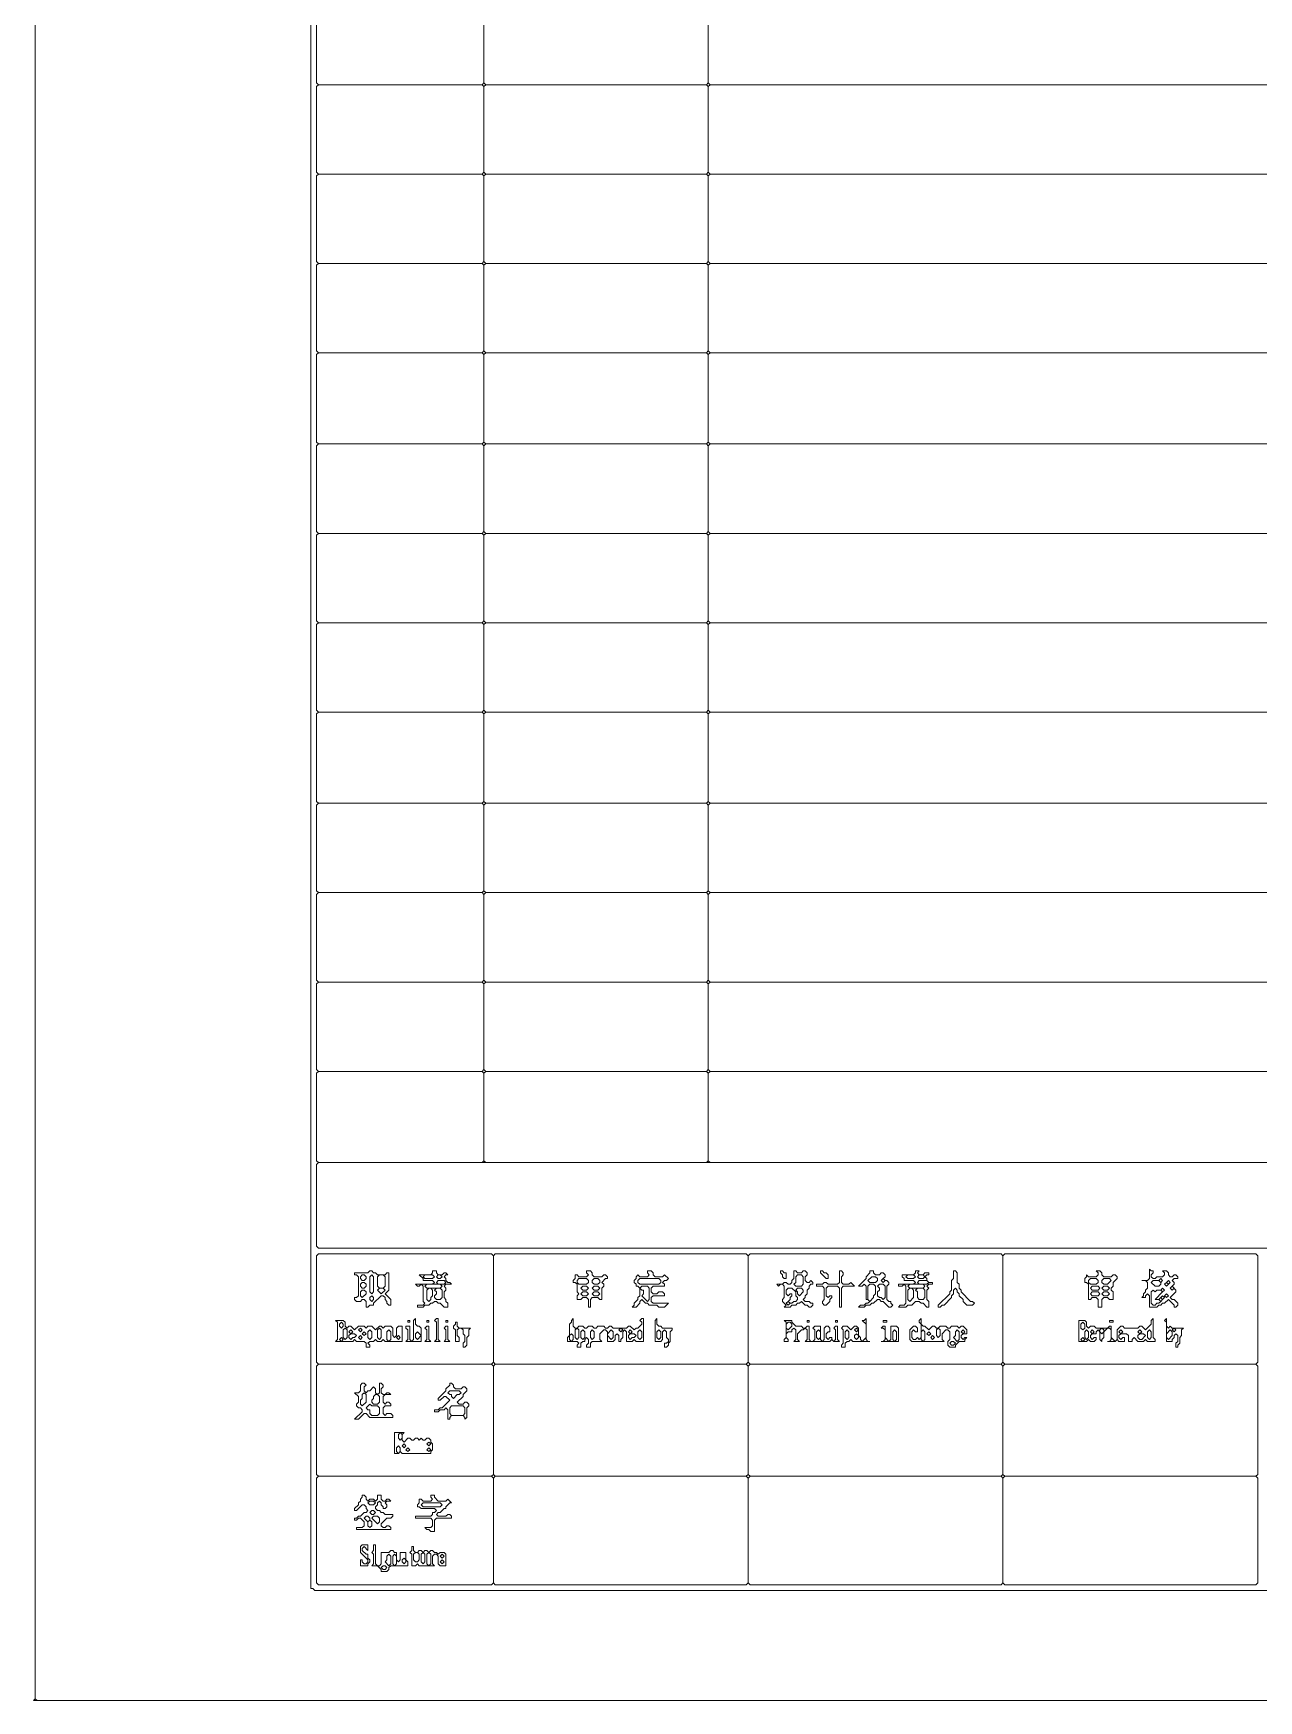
# Model space of a CAD drawing. Extents: x 58 to 1298, y 69 to 1823.
# Drawn here: x 58 to 702, y 69 to 946 of the extents above; entities that cross this region are included whole.
import ezdxf

# ---------------------------------------------------------------- set-up
doc = ezdxf.new("R2010")
doc.units = 0
doc.layers.add('TRACE_CURVE', color=3, linetype='Continuous', lineweight=0)
doc.layers.add('TRACE_TEXT_SYMBOL', color=6, linetype='Continuous', lineweight=0)

msp = doc.modelspace()

# ---------------------------------------------------------------- linework, layer by layer
at = {"layer": 'TRACE_CURVE', "color": 3}
for points in [[(58, 1823), (59, 1822), (59, 70), (58, 69), (1298, 69), (1298, 1823)], [(59, 1822), (60, 1823), (1297, 1823), (1298, 1822), (1298, 70), (1297, 69), (60, 69), (59, 70)], [(206, 1765), (205, 1764), (204, 1764), (204, 128), (205, 128), (206, 127), (1239, 127), (1240, 128), (1241, 128), (1241, 1764), (1240, 1764), (1239, 1765)], [(207, 966), (208, 967), (294, 967), (295, 966), (295, 920), (294, 919), (208, 919), (207, 920)], [(295, 966), (296, 967), (412, 967), (413, 966), (413, 920), (412, 919), (296, 919), (295, 920)], [(413, 966), (414, 967), (884, 967), (885, 966), (885, 920), (884, 919), (414, 919), (413, 920)], [(207, 918), (208, 919), (294, 919), (295, 918), (295, 873), (294, 872), (208, 872), (207, 873)], [(295, 918), (296, 919), (412, 919), (413, 918), (413, 873), (412, 872), (296, 872), (295, 873)], [(413, 918), (414, 919), (884, 919), (885, 918), (885, 873), (884, 872), (414, 872), (413, 873)], [(207, 871), (208, 872), (294, 872), (295, 871), (295, 826), (294, 825), (208, 825), (207, 826)], [(295, 871), (296, 872), (412, 872), (413, 871), (413, 826), (412, 825), (296, 825), (295, 826)], [(413, 871), (414, 872), (884, 872), (885, 871), (885, 826), (884, 825), (414, 825), (413, 826)], [(207, 824), (208, 825), (294, 825), (295, 824), (295, 779), (294, 778), (208, 778), (207, 779)], [(295, 824), (296, 825), (412, 825), (413, 824), (413, 779), (412, 778), (296, 778), (295, 779)], [(413, 824), (414, 825), (884, 825), (885, 824), (885, 779), (884, 778), (414, 778), (413, 779)], [(207, 777), (208, 778), (294, 778), (295, 777), (295, 731), (294, 730), (208, 730), (207, 731)], [(295, 777), (296, 778), (412, 778), (413, 777), (413, 731), (412, 730), (296, 730), (295, 731)], [(413, 777), (414, 778), (884, 778), (885, 777), (885, 731), (884, 730), (414, 730), (413, 731)], [(207, 729), (208, 730), (294, 730), (295, 729), (295, 684), (294, 683), (208, 683), (207, 684)], [(295, 729), (296, 730), (412, 730), (413, 729), (413, 684), (412, 683), (296, 683), (295, 684)], [(413, 729), (414, 730), (884, 730), (885, 729), (885, 684), (884, 683), (414, 683), (413, 684)], [(207, 682), (208, 683), (294, 683), (295, 682), (295, 637), (294, 636), (208, 636), (207, 637)], [(295, 682), (296, 683), (412, 683), (413, 682), (413, 637), (412, 636), (296, 636), (295, 637)], [(413, 682), (414, 683), (884, 683), (885, 682), (885, 637), (884, 636), (414, 636), (413, 637)], [(207, 635), (208, 636), (294, 636), (295, 635), (295, 590), (294, 589), (208, 589), (207, 590)], [(295, 635), (296, 636), (412, 636), (413, 635), (413, 590), (412, 589), (296, 589), (295, 590)], [(413, 635), (414, 636), (884, 636), (885, 635), (885, 590), (884, 589), (414, 589), (413, 590)], [(207, 588), (208, 589), (294, 589), (295, 588), (295, 542), (294, 541), (208, 541), (207, 542)], [(295, 588), (296, 589), (412, 589), (413, 588), (413, 542), (412, 541), (296, 541), (295, 542)], [(413, 588), (414, 589), (884, 589), (885, 588), (885, 542), (884, 541), (414, 541), (413, 542)], [(207, 540), (208, 541), (294, 541), (295, 540), (295, 495), (294, 494), (208, 494), (207, 495)], [(295, 540), (296, 541), (412, 541), (413, 540), (413, 495), (412, 494), (296, 494), (295, 495)], [(413, 540), (414, 541), (884, 541), (885, 540), (885, 495), (884, 494), (414, 494), (413, 495)], [(207, 493), (208, 494), (294, 494), (295, 493), (295, 448), (294, 447), (208, 447), (207, 448)], [(295, 493), (296, 494), (412, 494), (413, 493), (413, 448), (412, 447), (296, 447), (295, 448)], [(413, 493), (414, 494), (884, 494), (885, 493), (885, 448), (884, 447), (414, 447), (413, 448)], [(207, 446), (208, 447), (294, 447), (295, 446), (295, 401), (294, 400), (208, 400), (207, 401)], [(295, 446), (296, 447), (412, 447), (413, 446), (413, 401), (412, 400), (296, 400), (295, 401)], [(413, 446), (414, 447), (884, 447), (885, 446), (885, 401), (884, 400), (414, 400), (413, 401)], [(207, 399), (208, 400), (294, 400), (295, 399), (295, 353), (294, 352), (208, 352), (207, 353)], [(295, 399), (296, 400), (412, 400), (413, 399), (413, 353), (412, 352), (296, 352), (295, 353)], [(413, 399), (414, 400), (884, 400), (885, 399), (885, 353), (884, 352), (414, 352), (413, 353)], [(207, 351), (208, 352), (1237, 352), (1238, 351), (1238, 308), (1237, 307), (208, 307), (207, 308)], [(207, 303), (208, 304), (299, 304), (300, 303), (300, 247), (299, 246), (208, 246), (207, 247)], [(300, 303), (301, 304), (433, 304), (434, 303), (434, 247), (433, 246), (301, 246), (300, 247)], [(434, 303), (435, 304), (567, 304), (568, 303), (568, 247), (567, 246), (435, 246), (434, 247)], [(568, 303), (569, 304), (701, 304), (702, 303), (702, 247), (701, 246), (569, 246), (568, 247)], [(207, 245), (208, 246), (299, 246), (300, 245), (300, 188), (299, 187), (208, 187), (207, 188)], [(300, 245), (301, 246), (433, 246), (434, 245), (434, 188), (433, 187), (301, 187), (300, 188)], [(434, 245), (435, 246), (567, 246), (568, 245), (568, 188), (567, 187), (435, 187), (434, 188)], [(568, 245), (569, 246), (701, 246), (702, 245), (702, 188), (701, 187), (569, 187), (568, 188)], [(207, 186), (208, 187), (299, 187), (300, 186), (300, 131), (299, 130), (208, 130), (207, 131)], [(300, 186), (301, 187), (433, 187), (434, 186), (434, 131), (433, 130), (301, 130), (300, 131)], [(434, 186), (435, 187), (567, 187), (568, 186), (568, 131), (567, 130), (435, 130), (434, 131)], [(568, 186), (569, 187), (701, 187), (702, 186), (702, 131), (701, 130), (569, 130), (568, 131)]]:
    msp.add_lwpolyline(points, close=True, dxfattribs=at)
at = {"layer": 'TRACE_TEXT_SYMBOL', "color": 6}
for points in [[(235, 295), (234, 294), (227, 294), (227, 293), (228, 293), (229, 292), (229, 282), (228, 281), (227, 281), (227, 280), (228, 279), (230, 279), (231, 280), (232, 280), (233, 279), (233, 276), (234, 276), (235, 277), (237, 277), (237, 278), (241, 282), (242, 282), (243, 281), (243, 280), (244, 279), (244, 278), (245, 277), (246, 277), (246, 280), (243, 283), (245, 285), (245, 294), (244, 294), (243, 293), (239, 293), (238, 294), (237, 294), (236, 295)], [(230, 292), (231, 293), (232, 293), (233, 292), (233, 291), (232, 290), (231, 290), (230, 291)], [(235, 292), (236, 293), (237, 292), (237, 284), (236, 283), (235, 284)], [(239, 292), (240, 293), (242, 293), (243, 292), (243, 287), (242, 286), (240, 286), (239, 287)], [(268, 295), (268, 294), (267, 293), (261, 293), (263, 291), (263, 290), (268, 290), (269, 289), (268, 288), (259, 288), (260, 287), (261, 287), (262, 288), (263, 287), (263, 279), (264, 278), (263, 277), (260, 277), (260, 276), (263, 276), (264, 277), (266, 277), (267, 278), (268, 278), (269, 279), (270, 279), (271, 278), (272, 278), (274, 276), (276, 276), (276, 278), (275, 279), (275, 280), (274, 281), (274, 284), (275, 285), (275, 286), (274, 287), (275, 288), (278, 288), (277, 289), (276, 289), (275, 290), (275, 291), (274, 292), (275, 293), (276, 293), (275, 294), (274, 294), (273, 293), (271, 293), (270, 294), (270, 295)], [(263, 292), (264, 293), (268, 293), (269, 292), (268, 291), (264, 291)], [(270, 292), (271, 293), (272, 293), (273, 292), (272, 291), (271, 291)], [(270, 289), (271, 290), (274, 290), (275, 289), (274, 288), (271, 288)], [(349, 295), (349, 294), (350, 293), (349, 292), (345, 292), (344, 293), (343, 293), (343, 291), (342, 290), (342, 289), (343, 289), (344, 288), (344, 284), (345, 283), (344, 282), (344, 280), (346, 280), (347, 281), (349, 281), (350, 280), (350, 276), (351, 276), (351, 280), (352, 281), (355, 281), (356, 280), (357, 280), (357, 286), (358, 287), (358, 288), (357, 289), (359, 291), (360, 291), (360, 292), (359, 293), (358, 293), (357, 292), (353, 292), (352, 293), (352, 294), (351, 295)], [(344, 290), (345, 291), (349, 291), (350, 290), (350, 289), (349, 288), (345, 288), (344, 289)], [(352, 290), (353, 291), (355, 291), (356, 290), (356, 289), (355, 288), (353, 288), (352, 289)], [(381, 295), (381, 294), (382, 293), (381, 292), (377, 292), (376, 293), (375, 292), (375, 291), (374, 290), (374, 289), (375, 288), (375, 287), (376, 287), (377, 286), (377, 282), (376, 281), (376, 280), (374, 278), (374, 277), (373, 276), (375, 276), (377, 278), (377, 279), (378, 280), (380, 278), (381, 278), (382, 277), (386, 277), (387, 276), (390, 276), (392, 278), (384, 278), (383, 279), (383, 281), (384, 282), (390, 282), (390, 283), (389, 284), (387, 284), (386, 283), (384, 283), (383, 284), (383, 286), (384, 287), (390, 287), (390, 288), (389, 289), (390, 290), (391, 290), (392, 291), (390, 293), (389, 292), (385, 292), (384, 293), (384, 294), (383, 295)], [(376, 290), (377, 291), (387, 291), (388, 290), (388, 289), (387, 288), (377, 288), (376, 289)], [(458, 295), (458, 291), (457, 290), (457, 289), (456, 288), (455, 288), (454, 289), (453, 289), (452, 288), (449, 288), (450, 287), (451, 288), (452, 288), (453, 287), (453, 281), (452, 280), (452, 279), (454, 277), (453, 276), (456, 276), (457, 277), (459, 277), (460, 278), (461, 278), (462, 279), (464, 277), (465, 277), (466, 276), (467, 276), (468, 277), (468, 278), (467, 278), (466, 279), (464, 279), (463, 280), (464, 281), (464, 282), (465, 283), (465, 285), (466, 286), (466, 287), (467, 288), (468, 288), (468, 289), (467, 290), (466, 289), (465, 289), (464, 290), (464, 292), (465, 293), (465, 294), (464, 295), (463, 295), (462, 294), (460, 294), (459, 295)], [(451, 295), (451, 294), (452, 293), (452, 292), (453, 291), (454, 291), (454, 294), (453, 294), (452, 295)], [(459, 292), (460, 293), (462, 293), (463, 292), (463, 288), (462, 287), (459, 287), (458, 288), (459, 289)], [(482, 295), (482, 289), (481, 288), (476, 288), (475, 289), (474, 289), (473, 288), (470, 288), (470, 287), (473, 287), (474, 286), (474, 280), (473, 279), (473, 278), (474, 277), (475, 277), (477, 279), (477, 280), (478, 281), (478, 282), (477, 282), (476, 281), (475, 282), (475, 286), (476, 287), (481, 287), (482, 286), (482, 276), (483, 276), (483, 286), (484, 287), (490, 287), (488, 289), (487, 288), (484, 288), (483, 289), (483, 292), (484, 293), (484, 294), (483, 295)], [(472, 295), (472, 294), (475, 291), (476, 291), (476, 293), (475, 294), (474, 294), (473, 295)], [(498, 295), (498, 294), (496, 292), (496, 291), (492, 287), (494, 287), (495, 288), (496, 287), (496, 280), (497, 280), (498, 279), (497, 278), (496, 278), (495, 277), (493, 277), (492, 276), (495, 276), (496, 277), (498, 277), (499, 278), (500, 278), (502, 280), (503, 280), (504, 279), (505, 279), (508, 276), (509, 276), (510, 277), (509, 278), (509, 279), (508, 279), (507, 280), (507, 287), (508, 288), (508, 289), (507, 290), (506, 290), (505, 291), (506, 292), (506, 293), (505, 294), (504, 294), (503, 293), (501, 293), (500, 294), (500, 295)], [(499, 292), (501, 292), (502, 291), (502, 290), (501, 289), (498, 289), (497, 290)], [(504, 290), (505, 291), (506, 290), (505, 289)], [(522, 295), (522, 294), (521, 293), (515, 293), (515, 292), (516, 291), (516, 290), (521, 290), (522, 289), (521, 288), (513, 288), (513, 287), (515, 287), (516, 288), (517, 287), (517, 278), (516, 277), (514, 277), (513, 276), (517, 276), (518, 277), (520, 277), (522, 279), (524, 279), (525, 278), (526, 278), (528, 276), (529, 276), (529, 279), (528, 280), (528, 285), (529, 286), (528, 287), (529, 288), (531, 288), (531, 289), (529, 289), (528, 290), (528, 291), (527, 292), (528, 293), (529, 293), (529, 294), (527, 294), (526, 293), (524, 293), (523, 294), (524, 295)], [(517, 292), (518, 293), (521, 293), (522, 292), (521, 291), (518, 291)], [(523, 292), (524, 293), (526, 293), (527, 292), (526, 291), (524, 291)], [(523, 289), (524, 290), (528, 290), (529, 289), (528, 288), (524, 288)], [(542, 295), (542, 291), (541, 290), (541, 285), (540, 284), (540, 283), (534, 277), (534, 276), (535, 276), (536, 277), (537, 277), (541, 281), (541, 282), (542, 283), (542, 285), (543, 286), (544, 285), (544, 284), (545, 283), (545, 282), (547, 280), (547, 279), (549, 277), (552, 277), (553, 278), (552, 279), (551, 279), (546, 284), (546, 285), (545, 286), (545, 288), (544, 289), (544, 294), (543, 295)], [(617, 295), (618, 294), (618, 293), (617, 292), (613, 292), (612, 293), (612, 292), (611, 291), (611, 289), (612, 289), (613, 288), (613, 280), (614, 280), (615, 281), (617, 281), (618, 280), (618, 276), (620, 276), (620, 280), (621, 281), (623, 281), (624, 280), (626, 280), (626, 284), (625, 285), (625, 286), (626, 287), (626, 289), (628, 291), (628, 292), (627, 293), (626, 293), (625, 292), (621, 292), (620, 293), (620, 294), (619, 295)], [(613, 290), (614, 291), (617, 291), (618, 290), (618, 289), (617, 288), (614, 288), (613, 289)], [(620, 290), (621, 291), (624, 291), (625, 290), (623, 288), (621, 288), (620, 289)], [(645, 296), (645, 291), (644, 290), (641, 290), (643, 290), (644, 289), (644, 286), (643, 285), (643, 284), (642, 283), (642, 282), (641, 281), (643, 281), (643, 282), (644, 283), (645, 282), (645, 276), (649, 276), (650, 277), (651, 277), (652, 278), (653, 278), (655, 280), (658, 277), (658, 276), (659, 276), (660, 277), (660, 278), (658, 280), (657, 280), (656, 281), (659, 284), (659, 285), (657, 287), (658, 288), (658, 289), (657, 290), (658, 291), (660, 291), (660, 292), (659, 293), (658, 293), (657, 292), (656, 292), (655, 293), (655, 294), (654, 295), (652, 295), (653, 294), (653, 293), (652, 292), (649, 292), (648, 291), (647, 291), (646, 292), (646, 293), (647, 294), (647, 295), (646, 295)], [(646, 289), (647, 290), (650, 290), (651, 289), (651, 288), (650, 287), (648, 287)], [(650, 290), (651, 291), (652, 290), (651, 289)], [(654, 289), (655, 290), (656, 289), (655, 288)], [(230, 288), (231, 289), (232, 289), (233, 288), (233, 287), (232, 286), (231, 286), (230, 287)], [(230, 284), (231, 285), (232, 285), (233, 284), (233, 283), (231, 281), (230, 282)], [(235, 281), (236, 282), (237, 281), (237, 280), (236, 279), (235, 280)], [(239, 285), (240, 286), (242, 286), (243, 285), (241, 283)], [(264, 287), (265, 288), (272, 288), (273, 287), (272, 286), (265, 286)], [(265, 285), (266, 286), (267, 286), (268, 285), (268, 282), (267, 281), (267, 280), (266, 279), (265, 280)], [(269, 285), (270, 286), (272, 286), (273, 285), (273, 281), (272, 280), (270, 280), (269, 281), (269, 282), (270, 283), (270, 284)], [(346, 286), (347, 287), (349, 287), (350, 286), (349, 285), (347, 285)], [(346, 283), (347, 284), (349, 284), (350, 283), (349, 282), (347, 282)], [(352, 286), (353, 287), (355, 287), (356, 286), (355, 285), (353, 285)], [(352, 283), (353, 284), (355, 284), (356, 283), (355, 282), (353, 282)], [(377, 286), (378, 287), (381, 287), (382, 286), (382, 280), (381, 279), (378, 282), (379, 283), (379, 285), (378, 285)], [(454, 285), (455, 286), (457, 286), (459, 284), (459, 282), (460, 281), (460, 280), (459, 279), (458, 279), (457, 278), (456, 278), (455, 279), (456, 280), (456, 281), (457, 282), (457, 283), (456, 283), (455, 282), (454, 283)], [(459, 285), (460, 286), (462, 286), (463, 285), (463, 284), (461, 282), (460, 283), (460, 284)], [(497, 287), (498, 288), (500, 288), (501, 287), (501, 283), (500, 282), (500, 281), (498, 279), (497, 280)], [(502, 287), (503, 288), (505, 288), (506, 287), (506, 281), (505, 280), (504, 281), (503, 281), (502, 282), (502, 284), (503, 285), (503, 286)], [(518, 287), (519, 288), (526, 288), (527, 287), (526, 286), (519, 286)], [(518, 285), (519, 286), (520, 286), (521, 285), (521, 281), (519, 279), (518, 280)], [(522, 285), (523, 286), (526, 286), (527, 285), (527, 281), (526, 280), (524, 280), (523, 281), (523, 284)], [(614, 286), (615, 287), (618, 287), (619, 286), (618, 285), (615, 285)], [(614, 283), (615, 284), (618, 284), (619, 283), (618, 282), (615, 282)], [(620, 286), (621, 287), (623, 287), (624, 286), (623, 285), (621, 285)], [(620, 283), (621, 284), (623, 284), (624, 283), (623, 282), (621, 282)], [(646, 284), (647, 285), (648, 284), (649, 285), (651, 285), (652, 284), (648, 280), (650, 280), (651, 279), (650, 278), (649, 278), (648, 277), (647, 277), (646, 278)], [(650, 280), (651, 281), (652, 280), (651, 279)], [(651, 285), (652, 286), (653, 285), (652, 284)], [(651, 281), (652, 282), (653, 281), (652, 280)], [(653, 288), (654, 289), (655, 288), (654, 287)], [(653, 282), (654, 283), (655, 282), (654, 281)], [(656, 286), (657, 287), (658, 286), (657, 285)], [(454, 278), (455, 279), (456, 278), (455, 277)], [(217, 269), (218, 268), (218, 259), (217, 258), (226, 258), (227, 259), (228, 258), (232, 258), (233, 257), (233, 255), (235, 255), (235, 256), (234, 257), (235, 258), (237, 258), (238, 259), (239, 258), (241, 258), (242, 259), (243, 258), (252, 258), (252, 266), (250, 266), (249, 265), (249, 261), (248, 260), (247, 261), (247, 265), (246, 266), (243, 266), (242, 265), (241, 266), (240, 266), (238, 264), (236, 266), (234, 266), (233, 265), (232, 266), (229, 266), (227, 264), (225, 266), (224, 266), (223, 265), (222, 266), (222, 268), (221, 269)], [(219, 267), (220, 268), (221, 267), (221, 266), (220, 265), (219, 266)], [(221, 264), (222, 265), (223, 264), (223, 260), (222, 259), (221, 260)], [(224, 263), (225, 264), (226, 263), (225, 262)], [(229, 264), (230, 265), (231, 264), (230, 263)], [(234, 263), (235, 264), (236, 263), (236, 260), (235, 259), (234, 260)], [(239, 264), (240, 265), (241, 264), (241, 260), (240, 259), (239, 260)], [(244, 263), (245, 264), (246, 263), (246, 259), (245, 258), (244, 259)], [(259, 270), (258, 269), (258, 259), (257, 258), (256, 259), (256, 266), (254, 266), (254, 265), (255, 264), (255, 259), (254, 258), (262, 258), (262, 265), (261, 266), (260, 266), (259, 267)], [(255, 269), (255, 268), (256, 268), (256, 269)], [(265, 266), (264, 265), (265, 264), (265, 259), (264, 258), (267, 258), (266, 259), (266, 266)], [(265, 269), (265, 268), (266, 268), (266, 269)], [(270, 270), (269, 269), (270, 268), (270, 259), (269, 258), (272, 258), (271, 259), (271, 270)], [(275, 266), (274, 265), (275, 264), (275, 259), (274, 258), (277, 258), (276, 259), (276, 266)], [(275, 269), (275, 268), (276, 268), (276, 269)], [(280, 268), (280, 267), (279, 266), (279, 265), (280, 264), (280, 258), (282, 258), (282, 260), (281, 261), (281, 264), (282, 265), (283, 265), (284, 264), (284, 262), (285, 261), (285, 258), (284, 257), (284, 255), (285, 255), (286, 256), (286, 260), (287, 261), (287, 264), (288, 265), (282, 265), (281, 266), (281, 268)], [(343, 264), (344, 265), (345, 264), (345, 260), (344, 259), (343, 260)], [(346, 263), (347, 264), (348, 263), (348, 260), (347, 259), (346, 260)], [(351, 263), (352, 264), (353, 263), (353, 260), (352, 259), (351, 260)], [(362, 264), (363, 263), (363, 260), (362, 259), (360, 261), (360, 262)], [(366, 264), (367, 265), (368, 264), (367, 263)], [(371, 263), (372, 264), (373, 263), (372, 262)], [(376, 263), (377, 264), (378, 263), (378, 260), (377, 259), (376, 260)], [(386, 270), (385, 269), (385, 258), (388, 258), (389, 259), (389, 263), (390, 264), (391, 263), (391, 260), (392, 259), (392, 258), (391, 257), (390, 257), (390, 255), (391, 255), (392, 256), (392, 257), (393, 258), (393, 263), (394, 264), (394, 265), (389, 265), (388, 266), (387, 266), (386, 267)], [(386, 263), (387, 264), (388, 263), (388, 260), (387, 259), (386, 260)], [(454, 267), (455, 268), (456, 268), (457, 267), (457, 266), (455, 264), (454, 265)], [(465, 269), (465, 268), (466, 268), (466, 269)], [(470, 263), (471, 264), (472, 263), (472, 260), (471, 259), (470, 260)], [(480, 269), (480, 268), (481, 268), (481, 269)], [(496, 270), (495, 269), (494, 269), (496, 267), (496, 260), (494, 258), (493, 259), (493, 260), (492, 261), (492, 265), (491, 266), (490, 266), (488, 264), (486, 266), (484, 266), (483, 265), (484, 264), (484, 257), (483, 256), (483, 255), (485, 255), (485, 257), (486, 258), (487, 258), (488, 259), (489, 258), (498, 258), (497, 258), (496, 259)], [(485, 263), (486, 264), (487, 263), (487, 260), (486, 259), (485, 260)], [(490, 264), (491, 265), (492, 264), (491, 263)], [(505, 266), (504, 265), (505, 265), (506, 264), (506, 259), (505, 258), (504, 258), (513, 258), (513, 265), (512, 266), (509, 266), (509, 259), (508, 258), (506, 260), (506, 266)], [(505, 269), (505, 268), (507, 268), (507, 269)], [(510, 263), (511, 264), (512, 263), (512, 259), (511, 258), (510, 259)], [(525, 270), (524, 269), (524, 268), (525, 267), (525, 260), (524, 259), (523, 260), (522, 259), (521, 259), (520, 260), (520, 263), (521, 264), (522, 263), (523, 263), (523, 265), (522, 266), (521, 266), (519, 264), (519, 259), (520, 258), (537, 258), (536, 259), (536, 262), (538, 264), (539, 264), (540, 263), (540, 259), (539, 258), (539, 256), (540, 255), (543, 255), (543, 256), (545, 258), (548, 258), (548, 259), (549, 260), (548, 260), (547, 259), (546, 260), (546, 261), (547, 262), (549, 262), (549, 264), (547, 266), (546, 266), (545, 265), (544, 266), (541, 266), (540, 265), (539, 265), (538, 266), (535, 266), (534, 265), (533, 265), (532, 266), (531, 266), (529, 264), (527, 266), (526, 266), (525, 267)], [(525, 263), (526, 264), (527, 263), (527, 259), (526, 258), (525, 259)], [(533, 264), (534, 265), (535, 264), (535, 261), (534, 260), (533, 261)], [(543, 263), (544, 264), (545, 263), (545, 259), (544, 258), (542, 260), (543, 261)], [(546, 263), (547, 264), (548, 263), (547, 262)], [(609, 267), (610, 268), (611, 267), (611, 265), (610, 264), (609, 265)], [(611, 263), (612, 264), (613, 263), (613, 260), (612, 259), (611, 260)], [(614, 263), (615, 264), (616, 263), (615, 262)], [(619, 264), (620, 265), (621, 264), (621, 263), (620, 262), (619, 263)], [(624, 269), (624, 268), (626, 268), (626, 269)], [(629, 263), (630, 264), (631, 263), (630, 262)], [(639, 263), (640, 264), (641, 263), (640, 262)], [(644, 263), (645, 264), (646, 263), (646, 260), (645, 259), (644, 260)], [(654, 270), (653, 269), (654, 268), (654, 258), (657, 258), (657, 259), (658, 260), (658, 261), (659, 262), (660, 261), (660, 258), (659, 257), (659, 255), (660, 255), (660, 256), (661, 257), (661, 260), (662, 261), (662, 264), (663, 265), (657, 265), (656, 266), (655, 265), (654, 266)], [(656, 264), (657, 263), (657, 261), (655, 259), (654, 260), (654, 262)], [(657, 264), (658, 265), (659, 264), (658, 263)], [(219, 259), (220, 260), (221, 259), (220, 258)], [(224, 261), (225, 262), (227, 262), (228, 261), (227, 260), (226, 260), (225, 259), (224, 260)], [(229, 260), (230, 261), (231, 260), (230, 259)], [(231, 262), (232, 263), (233, 262), (232, 261)], [(249, 260), (250, 261), (251, 260), (250, 259)], [(259, 262), (260, 263), (262, 261), (260, 259), (259, 260)], [(340, 261), (341, 262), (342, 261), (342, 259), (341, 258), (340, 259)], [(371, 261), (372, 262), (374, 262), (375, 261), (374, 260), (373, 260), (372, 259), (371, 260)], [(490, 261), (491, 262), (492, 261), (492, 260), (491, 259), (490, 260)], [(528, 262), (529, 263), (530, 262), (529, 261)], [(530, 260), (531, 261), (532, 260), (531, 259)], [(540, 257), (541, 258), (542, 258), (543, 257), (542, 256), (541, 256)], [(609, 259), (610, 260), (611, 259), (610, 258)], [(639, 261), (640, 262), (642, 262), (643, 261), (641, 259), (640, 259), (639, 260)], [(231, 236), (230, 235), (230, 232), (229, 231), (227, 231), (229, 229), (229, 226), (228, 225), (228, 224), (229, 223), (230, 223), (231, 222), (231, 221), (227, 217), (229, 217), (232, 220), (233, 220), (235, 218), (247, 218), (247, 219), (246, 220), (244, 220), (243, 219), (242, 220), (242, 223), (243, 224), (246, 224), (246, 225), (245, 226), (244, 226), (243, 225), (242, 226), (242, 229), (243, 230), (246, 230), (245, 231), (244, 231), (243, 230), (242, 230), (241, 231), (241, 233), (242, 234), (242, 235), (241, 236), (240, 236), (240, 231), (239, 230), (238, 231), (238, 233), (237, 234), (235, 232), (234, 232), (233, 231), (232, 232), (232, 234), (233, 235), (232, 236)], [(231, 230), (232, 231), (233, 230), (233, 226), (231, 224), (230, 225), (230, 227), (231, 228)], [(237, 229), (238, 230), (239, 230), (240, 229), (240, 226), (239, 225), (237, 225), (236, 226), (236, 227), (237, 228)], [(277, 236), (277, 235), (275, 233), (275, 232), (271, 228), (271, 227), (272, 227), (274, 229), (275, 229), (277, 227), (273, 223), (272, 223), (271, 222), (269, 222), (269, 221), (271, 221), (272, 222), (274, 222), (275, 223), (276, 222), (276, 217), (277, 217), (277, 218), (278, 219), (284, 219), (285, 218), (285, 217), (286, 218), (286, 223), (287, 224), (287, 225), (286, 226), (285, 226), (284, 225), (282, 225), (281, 226), (284, 229), (284, 230), (286, 232), (286, 233), (285, 234), (284, 234), (283, 233), (280, 233), (279, 234), (279, 235), (278, 236)], [(276, 231), (277, 232), (282, 232), (283, 231), (282, 230), (281, 230), (279, 228), (278, 229), (278, 230), (277, 230)], [(235, 225), (236, 224), (239, 224), (240, 223), (240, 220), (239, 219), (236, 219), (235, 220), (235, 222), (234, 222), (233, 223)], [(277, 223), (278, 224), (284, 224), (285, 223), (285, 220), (284, 219), (278, 219), (277, 220)], [(248, 210), (248, 199), (250, 199), (251, 200), (252, 199), (267, 199), (267, 200), (268, 201), (268, 204), (267, 205), (267, 206), (266, 207), (265, 207), (264, 206), (263, 206), (262, 207), (261, 206), (260, 207), (259, 207), (258, 206), (257, 206), (256, 207), (255, 207), (253, 205), (252, 206), (252, 209), (253, 210)], [(249, 202), (250, 203), (251, 202), (251, 200), (250, 199), (249, 200)], [(250, 209), (251, 210), (252, 209), (252, 207), (251, 206), (250, 207)], [(252, 203), (253, 204), (254, 203), (253, 202)], [(254, 201), (255, 202), (256, 201), (255, 200)], [(265, 204), (266, 205), (267, 204), (266, 203)], [(265, 201), (266, 202), (267, 201), (266, 200)], [(267, 177), (267, 176), (268, 175), (267, 174), (263, 174), (262, 175), (261, 175), (261, 173), (260, 172), (260, 171), (261, 171), (262, 170), (269, 170), (270, 169), (269, 168), (268, 168), (268, 167), (267, 166), (259, 166), (259, 165), (267, 165), (268, 164), (268, 161), (267, 160), (264, 160), (265, 159), (266, 159), (267, 158), (269, 158), (269, 164), (270, 165), (278, 165), (278, 166), (277, 167), (276, 167), (275, 166), (271, 166), (270, 167), (271, 168), (272, 168), (274, 170), (275, 170), (275, 171), (277, 173), (278, 173), (276, 175), (275, 174), (271, 174), (269, 176), (269, 177)], [(234, 173), (235, 174), (237, 174), (238, 173), (237, 172), (235, 172)], [(235, 168), (236, 169), (237, 169), (238, 168), (237, 167), (236, 167)], [(262, 172), (263, 173), (272, 173), (273, 172), (272, 171), (263, 171)], [(232, 165), (233, 166), (234, 166), (235, 165), (235, 164), (234, 163)], [(234, 163), (235, 164), (236, 163), (236, 161), (235, 160), (234, 161)], [(236, 165), (237, 166), (239, 166), (240, 165), (240, 163), (239, 162)], [(231, 151), (230, 150), (230, 147), (234, 143), (234, 142), (233, 141), (232, 141), (231, 142), (231, 143), (230, 143), (230, 140), (234, 140), (234, 141), (235, 142), (235, 143), (234, 144), (234, 146), (233, 146), (231, 148), (231, 149), (232, 150), (234, 148), (234, 151)], [(237, 151), (237, 148), (236, 147), (237, 146), (237, 141), (236, 140), (239, 140), (241, 138), (241, 137), (244, 137), (245, 138), (245, 139), (246, 140), (255, 140), (255, 142), (254, 143), (254, 147), (251, 147), (251, 143), (250, 142), (249, 143), (249, 147), (248, 147), (247, 148), (246, 148), (245, 147), (241, 147), (241, 141), (240, 140), (239, 140), (238, 141), (238, 151)], [(257, 150), (257, 148), (256, 147), (257, 146), (257, 140), (259, 140), (260, 141), (261, 140), (269, 140), (268, 141), (268, 145), (269, 146), (270, 146), (271, 145), (271, 141), (272, 140), (275, 140), (275, 146), (274, 147), (272, 147), (271, 146), (270, 147), (269, 147), (268, 148), (267, 148), (266, 147), (265, 148), (264, 148), (263, 147), (262, 148), (261, 148), (260, 147), (259, 147), (258, 148), (258, 150)], [(244, 145), (245, 146), (246, 145), (246, 141), (245, 140), (243, 142), (244, 143)], [(247, 145), (248, 146), (249, 145), (249, 141), (248, 140), (247, 141)], [(252, 143), (253, 144), (254, 143), (254, 142), (253, 141), (252, 142)], [(258, 146), (259, 147), (260, 147), (261, 146), (261, 143), (260, 142), (259, 142), (258, 143)], [(262, 146), (263, 147), (264, 146), (264, 142), (263, 141), (262, 142)], [(265, 146), (266, 147), (267, 146), (267, 141), (266, 140), (265, 141)], [(272, 145), (273, 146), (274, 145), (273, 144)], [(272, 142), (273, 143), (274, 142), (273, 141)], [(241, 139), (242, 140), (243, 140), (244, 139), (243, 138), (242, 138)]]:
    msp.add_lwpolyline(points, close=True, dxfattribs=at)
for points in [[(342, 270), (341, 269), (341, 268), (340, 267), (340, 261), (339, 260), (339, 258), (344, 258), (345, 257), (344, 256), (344, 255), (346, 255), (346, 257), (347, 258), (348, 258), (348, 259), (349, 260), (350, 259), (350, 257), (349, 256), (349, 255), (351, 255), (351, 257), (352, 258), (357, 258), (356, 259), (356, 262), (358, 264), (359, 264), (360, 263), (360, 258), (363, 258), (364, 259), (364, 261), (365, 262), (366, 261), (366, 258), (367, 258), (367, 259), (368, 260), (368, 263), (369, 264), (370, 263), (370, 258), (373, 258), (374, 259), (375, 258), (379, 258), (379, 270), (378, 270), (377, 269), (378, 268), (378, 267), (376, 265), (375, 265), (374, 264), (372, 266), (371, 266), (370, 265), (363, 265), (362, 266), (361, 266), (360, 265), (359, 265)], [(359, 265), (358, 266), (355, 266), (354, 265), (353, 265), (352, 266), (350, 266), (349, 265), (348, 265), (347, 266), (345, 266), (344, 265), (343, 265), (342, 266), (342, 270)], [(453, 269), (454, 268), (454, 260), (453, 259), (453, 258), (455, 258), (455, 259), (454, 260), (454, 262), (455, 263), (457, 263), (457, 264), (458, 265), (459, 264), (459, 259), (458, 258), (461, 258), (460, 259), (460, 262), (462, 264), (463, 264), (464, 265), (465, 264), (465, 259), (464, 258), (477, 258), (478, 259), (479, 258), (482, 258), (481, 259), (481, 266), (480, 266), (479, 265), (480, 264), (480, 259), (479, 258), (478, 259), (478, 260), (477, 260), (476, 259), (475, 260), (475, 262), (476, 263), (477, 263), (477, 265), (476, 266), (475, 266), (474, 265), (474, 259), (473, 258), (472, 259), (472, 266), (469, 266), (468, 265), (469, 264), (469, 259), (468, 258), (467, 258), (466, 259), (466, 266), (465, 266), (464, 265), (463, 265), (462, 266)], [(462, 266), (459, 266), (457, 268), (457, 269), (453, 269)], [(647, 270), (646, 269), (646, 267), (643, 264), (641, 266), (640, 266), (639, 265), (632, 265), (631, 266), (630, 266), (628, 264), (628, 259), (627, 258), (625, 260), (625, 266), (624, 266), (623, 265), (617, 265), (616, 266), (614, 266), (613, 265), (612, 266), (612, 268), (611, 269), (608, 269), (608, 258), (612, 258), (613, 259), (614, 258), (616, 258), (617, 259), (617, 260), (616, 260), (615, 259), (614, 260), (614, 261), (615, 262), (617, 262), (617, 263), (618, 264), (619, 263), (619, 259), (620, 258), (620, 259), (621, 260), (621, 263), (623, 265), (624, 265), (625, 264), (625, 259), (624, 258), (623, 258), (627, 258), (628, 259), (629, 258), (632, 258), (632, 260), (631, 260), (630, 259), (629, 260), (629, 261), (630, 262), (633, 262), (634, 261)], [(634, 261), (634, 258), (636, 258), (636, 259), (637, 260), (639, 258), (642, 258), (643, 259), (644, 258), (648, 258), (648, 259), (647, 260), (647, 270)], [(231, 177), (231, 176), (230, 175), (230, 174), (229, 173), (229, 172), (227, 170), (227, 169), (228, 169), (231, 172), (232, 172), (233, 171), (233, 170), (234, 169), (233, 168), (232, 168), (230, 166), (229, 166), (228, 165), (227, 165), (227, 164), (228, 164), (229, 165), (230, 165), (232, 163), (232, 161), (231, 160), (228, 160), (228, 159), (246, 159), (246, 160), (245, 161), (244, 161), (243, 160), (242, 160), (241, 161), (241, 162), (244, 165), (246, 165), (247, 166), (247, 167), (243, 167), (242, 168), (241, 168), (240, 169), (239, 169), (238, 170), (238, 171), (239, 172), (239, 173), (240, 174), (241, 173), (241, 172), (242, 171), (242, 170), (243, 170), (244, 171), (244, 172), (243, 173), (244, 174), (246, 174), (245, 175), (244, 175), (243, 174)], [(243, 174), (242, 174), (241, 175), (241, 177), (239, 177), (239, 175), (238, 174), (237, 175), (235, 175), (234, 174), (233, 175), (233, 176), (232, 177), (231, 177)]]:
    msp.add_lwpolyline(points, dxfattribs=at)

doc.saveas('drawing.dxf')
